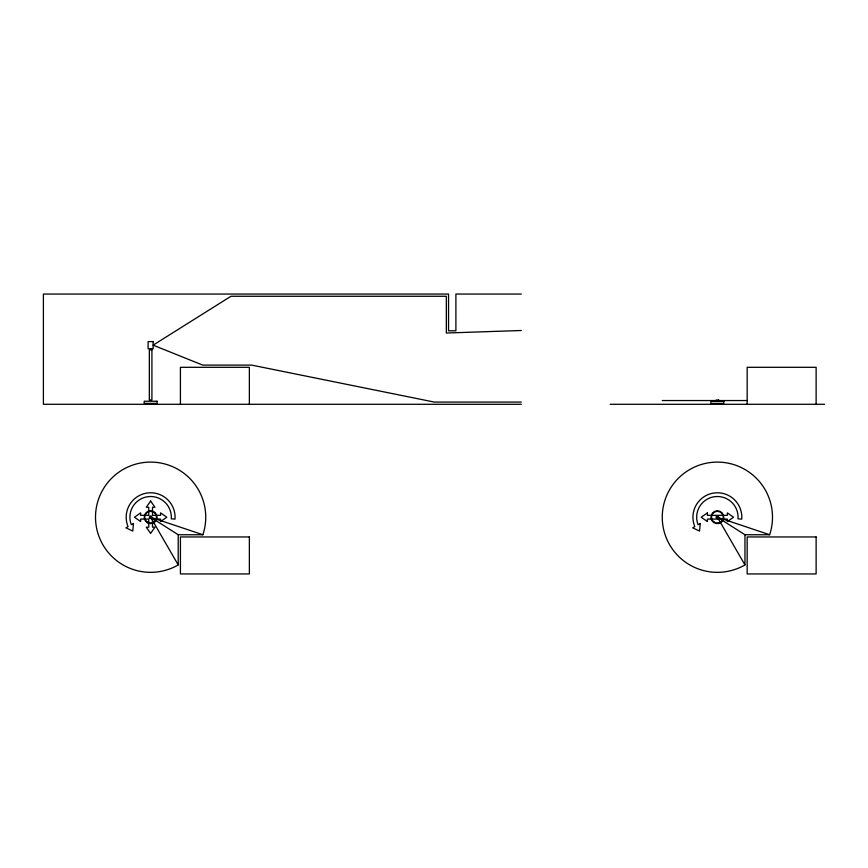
<?xml version="1.0" encoding="UTF-8"?>
<svg xmlns="http://www.w3.org/2000/svg" width="868" height="868" viewBox="0 0 868 868"><rect width="100%" height="100%" fill="white"/><g stroke="black" fill="none" stroke-linecap="round" stroke-linejoin="round"><path stroke-width="1.3" d="M521.31 330.502L446.336 333.019L446.336 296.27L230.964 296.27L153.126 345.16L202.711 365.092L251.59 365.092L434.293 402.079L521.31 402.079M521.31 294.057L455.895 294.057L455.895 330.806L448.55 330.806L448.55 294.057L43.4 294.057L43.4 404.293L521.31 404.293M662.251 400.549L747.174 400.549M610.15 404.293L824.6 404.293M178.211 534.742L202.884 534.742A55.118 55.118 0 0 0 152.876 462.145A55.118 55.118 0 0 0 97.108 530.402A55.118 55.118 0 0 0 178.211 564.938L178.211 534.742L150.62 517.219L178.211 564.938M744.961 534.742L769.634 534.742A55.118 55.118 0 0 0 719.637 462.145A55.118 55.118 0 0 0 663.857 530.402A55.118 55.118 0 0 0 744.961 564.938L744.961 534.742L717.38 517.219L744.961 564.938M717.38 517.219L769.634 534.742M150.62 517.219L202.884 534.742M816.126 404.293L816.126 367.305L747.174 367.305L747.174 404.293M249.366 404.293L249.366 367.305L180.425 367.305L180.425 404.293M133.455 523.502L132.793 531.053L125.925 527.831L128.052 526.605A24.445 24.445 0 0 1 146.768 493.078A24.445 24.445 0 0 1 175 519.118L171.267 518.825A20.702 20.702 0 0 0 147.603 496.735A20.702 20.702 0 0 0 131.328 524.728L133.455 523.502M700.216 523.502L699.543 531.053L692.675 527.831L694.812 526.605A24.445 24.445 0 0 1 713.529 493.078A24.445 24.445 0 0 1 741.749 519.118L738.017 518.825A20.702 20.702 0 0 0 714.353 496.735A20.702 20.702 0 0 0 698.078 524.728L700.216 523.502M150.62 501.042L146.28 507.259L148.754 507.259L148.754 515.342L140.67 515.342L140.67 512.869L134.453 517.219L140.67 521.559L140.67 519.086L148.754 519.086L148.754 527.18L146.28 527.18L150.62 533.397L154.971 527.18L152.497 527.18L152.497 519.086L160.58 519.086L160.58 521.559L166.797 517.219L160.58 512.869L160.58 515.342L152.497 515.342L152.497 507.259L154.971 507.259L150.62 501.042M707.42 512.869L701.203 517.219L707.42 521.559L707.42 519.086L727.33 519.086L727.33 521.559L733.547 517.219L727.33 512.869L727.33 515.342L707.42 515.342L707.42 512.869M153.126 341.601L148.113 341.601L148.113 348.719L153.126 348.719L153.126 341.601M151.922 349.847L149.329 349.847L149.329 399.953L151.922 399.953L151.922 349.847M718.671 400.083L716.078 400.083L716.078 401.005L718.671 401.005L718.671 400.083M157.054 401.233L144.197 401.233L144.197 403.381L157.054 403.381L157.054 401.233M723.803 401.233L710.946 401.233L710.946 403.381L723.803 403.381L723.803 401.233M249.366 536.956L180.425 536.956L180.425 573.943L249.366 573.943L249.366 536.956M816.126 536.956L747.174 536.956L747.174 573.943L816.126 573.943L816.126 536.956M713.767 522.547A6.434 6.434 0 0 0 723.793 517.675A6.434 6.434 0 0 0 714.57 511.436A6.434 6.434 0 0 0 713.767 522.547M714.136 522.135A5.892 5.892 0 0 0 723.261 517.567A5.892 5.892 0 0 0 714.733 511.957A5.892 5.892 0 0 0 714.136 522.135M716.653 518.294A1.302 1.302 0 0 0 718.671 517.306A1.302 1.302 0 0 0 716.805 516.048A1.302 1.302 0 0 0 716.653 518.294M149.893 518.294A1.302 1.302 0 0 0 151.922 517.306A1.302 1.302 0 0 0 150.055 516.048A1.302 1.302 0 0 0 149.893 518.294M147.386 522.135A5.892 5.892 0 0 0 156.5 517.567A5.892 5.892 0 0 0 147.983 511.957A5.892 5.892 0 0 0 147.386 522.135M147.408 522.786A6.434 6.434 0 0 0 157.054 517.219A6.434 6.434 0 0 0 147.408 511.653A6.434 6.434 0 0 0 147.408 522.786"/></g></svg>
